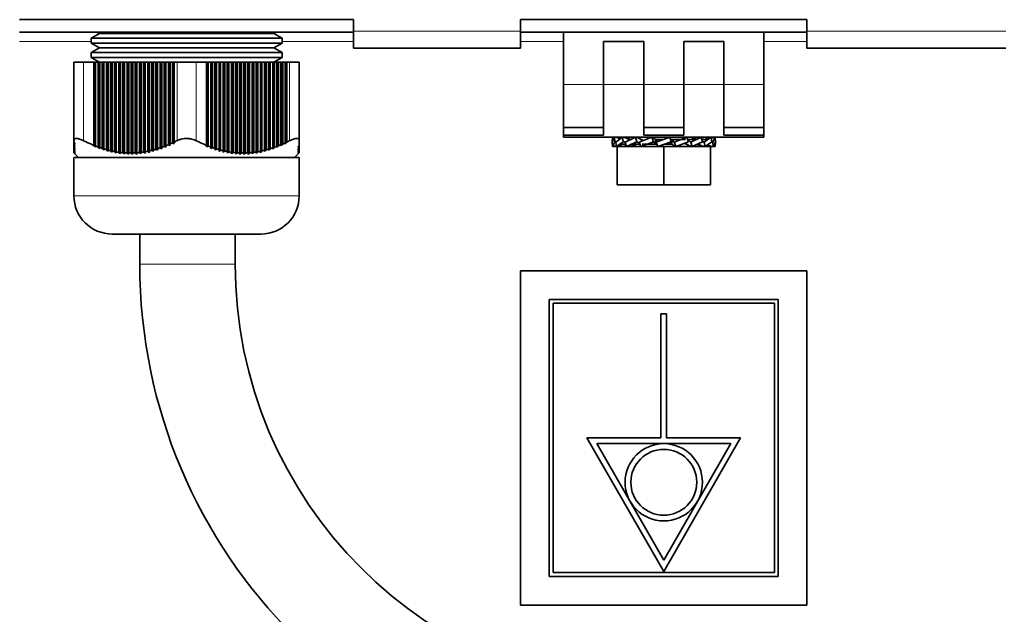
# Model space of a CAD drawing. Header units: millimetres. Extents: x -1803 to 2559, y -1143 to 2136.
# Drawn here: x -1662 to -1559.4, y 86.6 to 149 of the extents above; entities that cross this region are included whole.
import ezdxf

# ---------------------------------------------------------------- set-up
doc = ezdxf.new("R2010")
doc.units = ezdxf.units.MM

msp = doc.modelspace()

# ---------------------------------------------------------------- linework, layer by layer
at = {"linetype": 'Continuous', "lineweight": 35}
for p, q in [((-1627.05, 149), (-1662.05, 149)), ((-1627.05, 147.8), (-1627.05, 149)), ((-1609.55, 147.8), (-1609.55, 149)), ((-1579.55, 149), (-1609.55, 149)), ((-1579.55, 147.8), (-1579.55, 149)), ((-1662.04, 147.7), (-1627.04, 147.7)), ((-1653.68, 147.55), (-1654.55, 147.05)), ((-1654.55, 147.05), (-1654.55, 146.55)), ((-1634.55, 147.05), (-1654.55, 147.05)), ((-1653.94, 147.7), (-1653.68, 147.55)), ((-1649.11, 147.55), (-1653.68, 147.55)), ((-1635.41, 147.55), (-1649.11, 147.55)), ((-1635.41, 147.55), (-1635.15, 147.7)), ((-1634.55, 147.05), (-1635.41, 147.55)), ((-1634.55, 146.55), (-1634.55, 147.05)), ((-1627.05, 147.8), (-1627.05, 146)), ((-1609.55, 147.8), (-1609.55, 146)), ((-1609.54, 147.7), (-1579.55, 147.7)), ((-1605.05, 142.2), (-1605.05, 147.7)), ((-1584.05, 147.7), (-1584.05, 142.2)), ((-1579.55, 147.8), (-1579.55, 146)), ((-1654.55, 146.55), (-1653.68, 146.05)), ((-1654.55, 146.55), (-1649.55, 146.55)), ((-1653.68, 146.05), (-1654.55, 145.55)), ((-1649.11, 146.05), (-1653.68, 146.05)), ((-1649.55, 146.55), (-1634.55, 146.55)), ((-1635.41, 146.05), (-1649.11, 146.05)), ((-1635.41, 146.05), (-1634.55, 146.55)), ((-1634.55, 145.55), (-1635.41, 146.05)), ((-1627.05, 146), (-1609.55, 146)), ((-1600.85, 146.7), (-1596.65, 146.7)), ((-1600.85, 146.7), (-1600.85, 142.2)), ((-1596.65, 142.2), (-1596.65, 146.7)), ((-1592.45, 146.7), (-1588.25, 146.7)), ((-1592.45, 146.7), (-1592.45, 142.2)), ((-1588.25, 142.2), (-1588.25, 146.7)), ((-1579.55, 146), (-1123.35, 146)), ((-1654.55, 145.55), (-1654.55, 145.05)), ((-1634.55, 145.55), (-1654.55, 145.55)), ((-1654.55, 145.05), (-1653.68, 144.55)), ((-1654.55, 145.05), (-1649.55, 145.05)), ((-1649.55, 145.05), (-1634.55, 145.05)), ((-1635.41, 144.55), (-1634.55, 145.05)), ((-1634.55, 145.05), (-1634.55, 145.55)), ((-1656.35, 144.55), (-1655.35, 144.55)), ((-1656.35, 136.32), (-1656.35, 144.55)), ((-1654.25, 144.55), (-1655.35, 144.55)), ((-1654.25, 144.55), (-1654.2, 144.55)), ((-1654.25, 144.55), (-1654.25, 135.83)), ((-1654.08, 144.55), (-1654.2, 144.55)), ((-1654.2, 144.55), (-1654.2, 135.73)), ((-1653.82, 144.55), (-1654.08, 144.55)), ((-1654.08, 144.55), (-1654.08, 135.76)), ((-1653.82, 144.55), (-1653.77, 144.55)), ((-1653.82, 144.55), (-1653.82, 135.66)), ((-1653.64, 144.55), (-1653.77, 144.55)), ((-1653.77, 144.55), (-1653.77, 135.57)), ((-1653.38, 144.55), (-1653.64, 144.55)), ((-1653.64, 144.55), (-1653.64, 135.6)), ((-1653.38, 144.55), (-1653.33, 144.55)), ((-1653.38, 144.55), (-1653.38, 135.51)), ((-1653.21, 144.55), (-1653.33, 144.55)), ((-1653.33, 144.55), (-1653.33, 135.42)), ((-1652.95, 144.55), (-1653.21, 144.55)), ((-1653.21, 144.55), (-1653.21, 135.46)), ((-1652.95, 144.55), (-1652.9, 144.55)), ((-1652.95, 144.55), (-1652.95, 135.39)), ((-1652.78, 144.55), (-1652.9, 144.55)), ((-1652.9, 144.55), (-1652.9, 135.29)), ((-1652.52, 144.55), (-1652.78, 144.55)), ((-1652.78, 144.55), (-1652.78, 135.34)), ((-1652.52, 144.55), (-1652.47, 144.55)), ((-1652.52, 144.55), (-1652.52, 135.28)), ((-1652.35, 144.55), (-1652.47, 144.55)), ((-1652.47, 144.55), (-1652.47, 135.18)), ((-1652.09, 144.55), (-1652.35, 144.55)), ((-1652.35, 144.55), (-1652.35, 135.24)), ((-1652.09, 144.55), (-1652.04, 144.55)), ((-1652.09, 144.55), (-1652.09, 135.19)), ((-1651.91, 144.55), (-1652.04, 144.55)), ((-1652.04, 144.55), (-1652.04, 135.09)), ((-1651.65, 144.55), (-1651.91, 144.55)), ((-1651.91, 144.55), (-1651.91, 135.16)), ((-1651.65, 144.55), (-1651.6, 144.55)), ((-1651.65, 144.55), (-1651.65, 135.12)), ((-1651.48, 144.55), (-1651.6, 144.55)), ((-1651.6, 144.55), (-1651.6, 135.02)), ((-1651.22, 144.55), (-1651.48, 144.55)), ((-1651.48, 144.55), (-1651.48, 135.1)), ((-1651.22, 144.55), (-1651.17, 144.55)), ((-1651.22, 144.55), (-1651.22, 135.07)), ((-1651.05, 144.55), (-1651.17, 144.55)), ((-1651.17, 144.55), (-1651.17, 134.97)), ((-1650.79, 144.55), (-1651.05, 144.55)), ((-1651.05, 144.55), (-1651.05, 135.06)), ((-1650.79, 144.55), (-1650.74, 144.55)), ((-1650.79, 144.55), (-1650.79, 135.04)), ((-1650.61, 144.55), (-1650.74, 144.55)), ((-1650.74, 144.55), (-1650.74, 134.94)), ((-1650.35, 144.55), (-1650.61, 144.55)), ((-1650.61, 144.55), (-1650.61, 135.04)), ((-1650.35, 144.55), (-1650.3, 144.55)), ((-1650.35, 144.55), (-1650.35, 135.04)), ((-1650.18, 144.55), (-1650.3, 144.55)), ((-1650.3, 144.55), (-1650.3, 134.94)), ((-1649.92, 144.55), (-1650.18, 144.55)), ((-1650.18, 144.55), (-1650.18, 135.04)), ((-1649.92, 144.55), (-1649.87, 144.55)), ((-1649.92, 144.55), (-1649.92, 135.05)), ((-1649.75, 144.55), (-1649.87, 144.55)), ((-1649.87, 144.55), (-1649.87, 134.95)), ((-1649.49, 144.55), (-1649.75, 144.55)), ((-1649.75, 144.55), (-1649.75, 135.06)), ((-1649.49, 144.55), (-1649.44, 144.55)), ((-1649.49, 144.55), (-1649.49, 135.09)), ((-1649.31, 144.55), (-1649.44, 144.55)), ((-1649.44, 144.55), (-1649.44, 134.99)), ((-1649.05, 144.55), (-1649.31, 144.55)), ((-1649.31, 144.55), (-1649.31, 135.11)), ((-1649.05, 144.55), (-1649, 144.55)), ((-1649.05, 144.55), (-1649.05, 135.15)), ((-1648.88, 144.55), (-1649, 144.55)), ((-1649, 144.55), (-1649, 135.05)), ((-1648.62, 144.55), (-1648.88, 144.55)), ((-1648.88, 144.55), (-1648.88, 135.17)), ((-1648.62, 144.55), (-1648.57, 144.55)), ((-1648.62, 144.55), (-1648.62, 135.22)), ((-1648.45, 144.55), (-1648.57, 144.55)), ((-1648.57, 144.55), (-1648.57, 135.13)), ((-1648.19, 144.55), (-1648.45, 144.55)), ((-1648.45, 144.55), (-1648.45, 135.26)), ((-1648.19, 144.55), (-1648.14, 144.55)), ((-1648.19, 144.55), (-1648.19, 135.32)), ((-1648.02, 144.55), (-1648.14, 144.55)), ((-1648.14, 144.55), (-1648.14, 135.22)), ((-1647.76, 144.55), (-1648.02, 144.55)), ((-1648.02, 144.55), (-1648.02, 135.37)), ((-1647.76, 144.55), (-1647.71, 144.55)), ((-1647.76, 144.55), (-1647.76, 135.44)), ((-1647.58, 144.55), (-1647.71, 144.55)), ((-1647.71, 144.55), (-1647.71, 135.34)), ((-1647.32, 144.55), (-1647.58, 144.55)), ((-1647.58, 144.55), (-1647.58, 135.49)), ((-1647.32, 144.55), (-1647.27, 144.55)), ((-1647.32, 144.55), (-1647.32, 135.58)), ((-1647.27, 144.55), (-1647.27, 135.48)), ((-1647.15, 144.55), (-1647.27, 144.55)), ((-1646.89, 144.55), (-1647.15, 144.55)), ((-1647.15, 144.55), (-1647.15, 135.64)), ((-1646.89, 144.55), (-1646.84, 144.55)), ((-1646.89, 144.55), (-1646.89, 135.73)), ((-1646.72, 144.55), (-1646.84, 144.55)), ((-1646.84, 144.55), (-1646.84, 135.64)), ((-1646.46, 144.55), (-1646.72, 144.55)), ((-1646.72, 144.55), (-1646.72, 135.8)), ((-1646.46, 144.55), (-1646.41, 144.55)), ((-1646.46, 144.55), (-1646.46, 135.9)), ((-1646.28, 144.55), (-1646.41, 144.55)), ((-1646.41, 144.55), (-1646.41, 135.81)), ((-1646.02, 144.55), (-1646.28, 144.55)), ((-1646.28, 144.55), (-1646.28, 135.98)), ((-1646.02, 144.55), (-1645.97, 144.55)), ((-1646.02, 144.55), (-1646.02, 136.1)), ((-1645.85, 144.55), (-1645.97, 144.55)), ((-1645.97, 144.55), (-1645.97, 136)), ((-1645.55, 144.55), (-1645.85, 144.55)), ((-1645.85, 144.55), (-1645.85, 136.18)), ((-1645.55, 144.55), (-1643.55, 144.55)), ((-1642.45, 144.55), (-1643.55, 144.55)), ((-1642.33, 144.55), (-1642.45, 144.55)), ((-1642.45, 144.55), (-1642.45, 135.83)), ((-1642.33, 144.55), (-1642.28, 144.55)), ((-1642.33, 135.67), (-1642.33, 144.55)), ((-1642.02, 144.55), (-1642.28, 144.55)), ((-1642.28, 144.55), (-1642.28, 135.76)), ((-1641.89, 144.55), (-1642.02, 144.55)), ((-1642.02, 144.55), (-1642.02, 135.66)), ((-1641.89, 144.55), (-1641.84, 144.55)), ((-1641.89, 135.51), (-1641.89, 144.55)), ((-1641.58, 144.55), (-1641.84, 144.55)), ((-1641.84, 144.55), (-1641.84, 135.6)), ((-1641.58, 144.55), (-1641.58, 135.51)), ((-1641.46, 144.55), (-1641.58, 144.55)), ((-1641.46, 144.55), (-1641.41, 144.55)), ((-1641.46, 135.36), (-1641.46, 144.55)), ((-1641.15, 144.55), (-1641.41, 144.55)), ((-1641.41, 144.55), (-1641.41, 135.46)), ((-1641.03, 144.55), (-1641.15, 144.55)), ((-1641.15, 144.55), (-1641.15, 135.39)), ((-1641.03, 144.55), (-1640.98, 144.55)), ((-1641.03, 135.24), (-1641.03, 144.55)), ((-1640.72, 144.55), (-1640.98, 144.55)), ((-1640.98, 144.55), (-1640.98, 135.34)), ((-1640.6, 144.55), (-1640.72, 144.55)), ((-1640.72, 144.55), (-1640.72, 135.28)), ((-1640.6, 144.55), (-1640.55, 144.55)), ((-1640.6, 135.14), (-1640.6, 144.55)), ((-1640.29, 144.55), (-1640.55, 144.55)), ((-1640.55, 144.55), (-1640.55, 135.24)), ((-1640.29, 144.55), (-1640.29, 135.19)), ((-1640.16, 144.55), (-1640.29, 144.55)), ((-1640.16, 144.55), (-1640.11, 144.55)), ((-1640.16, 135.06), (-1640.16, 144.55)), ((-1639.85, 144.55), (-1640.11, 144.55)), ((-1640.11, 144.55), (-1640.11, 135.16)), ((-1639.85, 144.55), (-1639.85, 135.12)), ((-1639.73, 144.55), (-1639.85, 144.55)), ((-1639.73, 144.55), (-1639.68, 144.55)), ((-1639.73, 135), (-1639.73, 144.55)), ((-1639.42, 144.55), (-1639.68, 144.55)), ((-1639.68, 144.55), (-1639.68, 135.1)), ((-1639.3, 144.55), (-1639.42, 144.55)), ((-1639.42, 144.55), (-1639.42, 135.07)), ((-1639.3, 144.55), (-1639.25, 144.55)), ((-1639.3, 134.96), (-1639.3, 144.55)), ((-1638.99, 144.55), (-1639.25, 144.55)), ((-1639.25, 144.55), (-1639.25, 135.06)), ((-1638.86, 144.55), (-1638.99, 144.55)), ((-1638.99, 144.55), (-1638.99, 135.04)), ((-1638.86, 144.55), (-1638.81, 144.55)), ((-1638.86, 134.94), (-1638.86, 144.55)), ((-1638.55, 144.55), (-1638.81, 144.55)), ((-1638.81, 144.55), (-1638.81, 135.04)), ((-1638.43, 144.55), (-1638.55, 144.55)), ((-1638.55, 144.55), (-1638.55, 135.04)), ((-1638.43, 144.55), (-1638.38, 144.55)), ((-1638.43, 134.94), (-1638.43, 144.55)), ((-1638.12, 144.55), (-1638.38, 144.55)), ((-1638.38, 144.55), (-1638.38, 135.04)), ((-1638, 144.55), (-1638.12, 144.55)), ((-1638.12, 144.55), (-1638.12, 135.05)), ((-1638, 144.55), (-1637.95, 144.55)), ((-1638, 134.96), (-1638, 144.55)), ((-1637.69, 144.55), (-1637.95, 144.55)), ((-1637.95, 144.55), (-1637.95, 135.06)), ((-1637.56, 144.55), (-1637.69, 144.55)), ((-1637.69, 144.55), (-1637.69, 135.09)), ((-1637.56, 144.55), (-1637.51, 144.55)), ((-1637.56, 135.01), (-1637.56, 144.55)), ((-1637.25, 144.55), (-1637.51, 144.55)), ((-1637.51, 144.55), (-1637.51, 135.11)), ((-1637.13, 144.55), (-1637.25, 144.55)), ((-1637.25, 144.55), (-1637.25, 135.15)), ((-1637.13, 144.55), (-1637.08, 144.55)), ((-1637.13, 135.08), (-1637.13, 144.55)), ((-1636.82, 144.55), (-1637.08, 144.55)), ((-1637.08, 144.55), (-1637.08, 135.17)), ((-1636.7, 144.55), (-1636.82, 144.55)), ((-1636.82, 144.55), (-1636.82, 135.22)), ((-1636.7, 144.55), (-1636.65, 144.55)), ((-1636.7, 135.16), (-1636.7, 144.55)), ((-1636.39, 144.55), (-1636.65, 144.55)), ((-1636.65, 144.55), (-1636.65, 135.26)), ((-1636.27, 144.55), (-1636.39, 144.55)), ((-1636.39, 144.55), (-1636.39, 135.32)), ((-1636.27, 144.55), (-1636.22, 144.55)), ((-1636.27, 135.27), (-1636.27, 144.55)), ((-1635.96, 144.55), (-1636.22, 144.55)), ((-1636.22, 144.55), (-1636.22, 135.37)), ((-1635.83, 144.55), (-1635.96, 144.55)), ((-1635.96, 144.55), (-1635.96, 135.44)), ((-1635.83, 144.55), (-1635.78, 144.55)), ((-1635.83, 135.4), (-1635.83, 144.55)), ((-1635.52, 144.55), (-1635.78, 144.55)), ((-1635.78, 144.55), (-1635.78, 135.49)), ((-1635.4, 144.55), (-1635.52, 144.55)), ((-1635.52, 144.55), (-1635.52, 135.58)), ((-1635.4, 144.55), (-1635.35, 144.55)), ((-1635.4, 135.54), (-1635.4, 144.55)), ((-1635.09, 144.55), (-1635.35, 144.55)), ((-1635.35, 144.55), (-1635.35, 135.64)), ((-1634.97, 144.55), (-1635.09, 144.55)), ((-1635.09, 144.55), (-1635.09, 135.73)), ((-1634.97, 144.55), (-1634.92, 144.55)), ((-1634.97, 135.7), (-1634.97, 144.55)), ((-1634.66, 144.55), (-1634.92, 144.55)), ((-1634.92, 144.55), (-1634.92, 135.8)), ((-1634.53, 144.55), (-1634.66, 144.55)), ((-1634.66, 144.55), (-1634.66, 135.9)), ((-1634.53, 144.55), (-1634.48, 144.55)), ((-1634.53, 135.89), (-1634.53, 144.55)), ((-1634.22, 144.55), (-1634.48, 144.55)), ((-1634.48, 144.55), (-1634.48, 135.98)), ((-1634.1, 144.55), (-1634.22, 144.55)), ((-1634.22, 144.55), (-1634.22, 136.1)), ((-1634.1, 144.55), (-1634.05, 144.55)), ((-1634.1, 136.08), (-1634.1, 144.55)), ((-1633.75, 144.55), (-1634.05, 144.55)), ((-1634.05, 144.55), (-1634.05, 136.18)), ((-1633.75, 144.55), (-1632.75, 144.55)), ((-1632.75, 136.32), (-1632.75, 144.55)), ((-1605.05, 137.7), (-1605.05, 142.2)), ((-1600.85, 137.7), (-1600.85, 142.2)), ((-1596.65, 142.2), (-1596.65, 137.7)), ((-1592.45, 137.7), (-1592.45, 142.2)), ((-1588.25, 142.2), (-1588.25, 137.7)), ((-1584.05, 142.2), (-1584.05, 137.7)), ((-1605.05, 136.9), (-1605.05, 137.7)), ((-1605.05, 137.7), (-1600.85, 137.7)), ((-1600.85, 137.7), (-1600.85, 136.9)), ((-1596.65, 137.7), (-1592.45, 137.7)), ((-1596.65, 136.9), (-1596.65, 137.7)), ((-1592.45, 137.7), (-1592.45, 136.9)), ((-1588.25, 136.9), (-1588.25, 137.7)), ((-1588.25, 137.7), (-1584.05, 137.7)), ((-1584.05, 137.7), (-1584.05, 136.9)), ((-1600.85, 136.9), (-1605.05, 136.9)), ((-1605.05, 136.7), (-1605.05, 136.9)), ((-1605.05, 136.7), (-1584.05, 136.7)), ((-1599.92, 136.69), (-1599.95, 136.22)), ((-1599.95, 136.18), (-1599.71, 136.69)), ((-1599.71, 136.69), (-1599.68, 136.22)), ((-1599.58, 136.18), (-1598.87, 136.69)), ((-1598.87, 136.69), (-1598.79, 136.22)), ((-1598.59, 136.18), (-1597.51, 136.69)), ((-1598.46, 136.69), (-1598.49, 136.6)), ((-1597.55, 136.7), (-1597.55, 136.68)), ((-1597.51, 136.69), (-1597.38, 136.22)), ((-1597.12, 136.18), (-1595.79, 136.69)), ((-1592.45, 136.9), (-1596.65, 136.9)), ((-1595.79, 136.69), (-1595.63, 136.22)), ((-1595.34, 136.18), (-1593.93, 136.69)), ((-1593.93, 136.69), (-1593.76, 136.22)), ((-1593.46, 136.18), (-1592.14, 136.69)), ((-1592.14, 136.69), (-1591.97, 136.22)), ((-1591.71, 136.18), (-1590.63, 136.69)), ((-1591.55, 136.45), (-1591.55, 136.7)), ((-1591.07, 136.45), (-1591.55, 136.68)), ((-1590.63, 136.69), (-1590.5, 136.22)), ((-1590.31, 136.18), (-1589.6, 136.69)), ((-1590.02, 136.55), (-1590.22, 136.69)), ((-1589.6, 136.69), (-1589.52, 136.22)), ((-1589.42, 136.18), (-1589.17, 136.69)), ((-1589.17, 136.69), (-1589.14, 136.22)), ((-1584.05, 136.9), (-1588.25, 136.9)), ((-1584.05, 136.9), (-1584.05, 136.7)), ((-1656.35, 136.32), (-1656.35, 136.18)), ((-1656.35, 136.18), (-1656.35, 136.1)), ((-1656.35, 136.1), (-1656.35, 135.98)), ((-1656.35, 135.98), (-1656.35, 135.9)), ((-1656.25, 135.81), (-1656.35, 135.9)), ((-1656.35, 135.9), (-1656.35, 135.8)), ((-1656.35, 135.8), (-1656.35, 135.73)), ((-1656.25, 135.7), (-1656.35, 135.8)), ((-1656.25, 135.64), (-1656.35, 135.73)), ((-1656.35, 135.73), (-1656.35, 135.64)), ((-1656.35, 135.64), (-1656.35, 135.58)), ((-1656.25, 135.54), (-1656.35, 135.64)), ((-1656.25, 135.48), (-1656.35, 135.58)), ((-1656.35, 135.58), (-1656.35, 135.49)), ((-1656.25, 136.08), (-1656.25, 136)), ((-1656.25, 135.89), (-1656.25, 135.81)), ((-1656.25, 135.7), (-1656.25, 135.64)), ((-1656.25, 135.54), (-1656.25, 135.48)), ((-1654.25, 135.83), (-1654.2, 135.73)), ((-1654.08, 135.76), (-1654.03, 135.67)), ((-1653.82, 135.66), (-1653.77, 135.57)), ((-1653.64, 135.6), (-1653.59, 135.51)), ((-1653.38, 135.51), (-1653.33, 135.42)), ((-1647.27, 135.48), (-1647.32, 135.58)), ((-1647.1, 135.54), (-1647.15, 135.64)), ((-1646.84, 135.64), (-1646.89, 135.73)), ((-1646.67, 135.7), (-1646.72, 135.8)), ((-1646.41, 135.81), (-1646.46, 135.9)), ((-1642.45, 135.83), (-1642.5, 135.73)), ((-1642.28, 135.76), (-1642.33, 135.67)), ((-1642.02, 135.66), (-1642.07, 135.57)), ((-1641.84, 135.6), (-1641.89, 135.51)), ((-1641.58, 135.51), (-1641.63, 135.42)), ((-1635.57, 135.48), (-1635.52, 135.58)), ((-1635.4, 135.54), (-1635.35, 135.64)), ((-1635.14, 135.64), (-1635.09, 135.73)), ((-1634.97, 135.7), (-1634.92, 135.8)), ((-1634.71, 135.81), (-1634.66, 135.9)), ((-1632.75, 135.83), (-1632.85, 135.73)), ((-1632.75, 135.76), (-1632.85, 135.67)), ((-1632.85, 135.67), (-1632.85, 135.73)), ((-1632.75, 135.66), (-1632.85, 135.57)), ((-1632.75, 135.6), (-1632.85, 135.51)), ((-1632.85, 135.51), (-1632.85, 135.57)), ((-1632.75, 135.51), (-1632.85, 135.42)), ((-1632.75, 135.81), (-1632.75, 135.76)), ((-1632.75, 135.66), (-1632.75, 135.76)), ((-1632.75, 135.66), (-1632.75, 135.6)), ((-1632.75, 135.51), (-1632.75, 135.6)), ((-1632.75, 135.51), (-1632.75, 135.46)), ((-1599.94, 136.2), (-1599.95, 136.22)), ((-1599.92, 135.71), (-1599.95, 136.18)), ((-1599.92, 135.71), (-1599.68, 136.22)), ((-1599.49, 135.71), (-1599.58, 136.18)), ((-1599.49, 135.71), (-1598.79, 136.22)), ((-1599.44, 135.7), (-1599.44, 131.7)), ((-1599.44, 135.7), (-1594.55, 135.7)), ((-1598.87, 135.71), (-1599.07, 135.86)), ((-1598.46, 135.71), (-1598.59, 136.18)), ((-1598.46, 135.71), (-1597.38, 136.22)), ((-1598.12, 136.45), (-1598.09, 136.45)), ((-1598.12, 136.4), (-1598.12, 136.45)), ((-1598.09, 136.45), (-1598.09, 136.42)), ((-1598.09, 136.45), (-1598.06, 136.45)), ((-1598.06, 136.45), (-1598.04, 136.45)), ((-1598.06, 136.45), (-1598.06, 136.43)), ((-1597.55, 135.73), (-1598.02, 135.95)), ((-1597.55, 135.95), (-1597.55, 135.7)), ((-1596.96, 135.71), (-1597.12, 136.18)), ((-1596.96, 135.71), (-1595.63, 136.22)), ((-1596.9, 136.45), (-1596.86, 136.45)), ((-1596.9, 136.27), (-1596.9, 136.45)), ((-1596.86, 136.45), (-1596.82, 136.45)), ((-1596.86, 136.45), (-1596.86, 136.28)), ((-1596.82, 136.45), (-1596.81, 136.45)), ((-1596.82, 136.45), (-1596.82, 136.3)), ((-1595.4, 136.45), (-1595.35, 136.45)), ((-1595.4, 135.95), (-1595.4, 136.45)), ((-1595.35, 135.95), (-1595.4, 135.95)), ((-1595.35, 136.45), (-1595.3, 136.45)), ((-1595.35, 136.45), (-1595.35, 135.95)), ((-1595.3, 135.95), (-1595.35, 135.95)), ((-1595.17, 135.71), (-1595.34, 136.18)), ((-1595.3, 136.45), (-1595.3, 136.45)), ((-1595.3, 136.09), (-1595.3, 135.95)), ((-1595.25, 135.95), (-1595.25, 135.95)), ((-1595.17, 135.71), (-1593.76, 136.22)), ((-1594.55, 135.7), (-1589.65, 135.7)), ((-1594.55, 135.7), (-1594.55, 131.7)), ((-1593.84, 136.46), (-1593.84, 136.46)), ((-1593.79, 135.95), (-1593.8, 135.95)), ((-1593.79, 136.45), (-1593.74, 136.45)), ((-1593.79, 136.31), (-1593.79, 136.45)), ((-1593.79, 135.95), (-1593.79, 136.01)), ((-1593.74, 135.95), (-1593.79, 135.95)), ((-1593.74, 136.45), (-1593.7, 136.45)), ((-1593.74, 136.45), (-1593.74, 135.95)), ((-1593.7, 135.95), (-1593.74, 135.95)), ((-1593.7, 136.45), (-1593.7, 135.95)), ((-1593.3, 135.71), (-1593.46, 136.18)), ((-1593.3, 135.71), (-1591.97, 136.22)), ((-1592.27, 135.95), (-1592.29, 135.95)), ((-1592.27, 135.95), (-1592.27, 136.11)), ((-1592.24, 135.95), (-1592.27, 135.95)), ((-1592.24, 136.12), (-1592.24, 135.95)), ((-1592.19, 135.95), (-1592.24, 135.95)), ((-1592.19, 136.14), (-1592.19, 135.95)), ((-1591.58, 135.71), (-1591.71, 136.18)), ((-1591.58, 135.71), (-1590.5, 136.22)), ((-1591.55, 135.7), (-1591.55, 135.73)), ((-1591.03, 135.95), (-1591.05, 135.95)), ((-1591.03, 135.95), (-1591.03, 135.97)), ((-1591.01, 135.95), (-1591.03, 135.95)), ((-1591.01, 135.98), (-1591.01, 135.95)), ((-1590.97, 135.95), (-1591.01, 135.95)), ((-1590.97, 136), (-1590.97, 135.95)), ((-1590.63, 135.71), (-1590.61, 135.81)), ((-1590.22, 135.71), (-1590.31, 136.18)), ((-1590.22, 135.71), (-1589.52, 136.22)), ((-1589.65, 135.7), (-1589.65, 131.7)), ((-1589.39, 135.71), (-1589.42, 136.18)), ((-1589.39, 135.71), (-1589.14, 136.22)), ((-1589.17, 135.71), (-1589.14, 136.18)), ((-1589.14, 136.18), (-1589.15, 136.2)), ((-1656.35, 135.49), (-1656.35, 135.44)), ((-1656.25, 135.4), (-1656.35, 135.49)), ((-1656.25, 135.34), (-1656.35, 135.44)), ((-1656.35, 135.44), (-1656.35, 135.37)), ((-1656.35, 135.37), (-1656.35, 135.32)), ((-1656.25, 135.27), (-1656.35, 135.37)), ((-1656.25, 135.22), (-1656.35, 135.32)), ((-1656.35, 135.32), (-1656.35, 135.26)), ((-1656.35, 135.26), (-1656.35, 135.22)), ((-1656.25, 135.16), (-1656.35, 135.26)), ((-1656.25, 135.13), (-1656.35, 135.22)), ((-1656.35, 135.22), (-1656.35, 135.17)), ((-1656.35, 135.17), (-1656.35, 135.15)), ((-1656.25, 135.08), (-1656.35, 135.17)), ((-1656.25, 135.05), (-1656.35, 135.15)), ((-1656.35, 135.15), (-1656.35, 135.11)), ((-1656.35, 135.11), (-1656.35, 135.09)), ((-1656.25, 135.01), (-1656.35, 135.11)), ((-1656.25, 134.99), (-1656.35, 135.09)), ((-1656.35, 135.09), (-1656.35, 135.06)), ((-1656.35, 135.06), (-1656.35, 135.05)), ((-1656.25, 134.96), (-1656.35, 135.06)), ((-1656.25, 134.95), (-1656.35, 135.05)), ((-1656.35, 135.05), (-1656.35, 135.04)), ((-1656.35, 135.04), (-1656.35, 135.04)), ((-1656.35, 135.04), (-1656.25, 134.94)), ((-1656.35, 135.04), (-1656.25, 134.94)), ((-1656.35, 135.04), (-1655.86, 134.55)), ((-1656.35, 134.55), (-1632.75, 134.55)), ((-1656.35, 134.55), (-1656.35, 130.55)), ((-1656.25, 135.4), (-1656.25, 135.34)), ((-1656.25, 135.27), (-1656.25, 135.22)), ((-1656.25, 135.16), (-1656.25, 135.13)), ((-1656.25, 135.08), (-1656.25, 135.05)), ((-1656.25, 135.01), (-1656.25, 134.99)), ((-1656.25, 134.96), (-1656.25, 134.95)), ((-1656.25, 134.94), (-1656.25, 134.94)), ((-1653.21, 135.46), (-1653.16, 135.36)), ((-1652.95, 135.39), (-1652.9, 135.29)), ((-1652.78, 135.34), (-1652.73, 135.24)), ((-1652.52, 135.28), (-1652.47, 135.18)), ((-1652.35, 135.24), (-1652.3, 135.14)), ((-1652.09, 135.19), (-1652.04, 135.09)), ((-1651.91, 135.16), (-1651.86, 135.06)), ((-1651.65, 135.12), (-1651.6, 135.02)), ((-1651.48, 135.1), (-1651.43, 135)), ((-1651.22, 135.07), (-1651.17, 134.97)), ((-1651.05, 135.06), (-1651, 134.96)), ((-1650.79, 135.04), (-1650.74, 134.94)), ((-1650.61, 135.04), (-1650.56, 134.94)), ((-1650.35, 135.04), (-1650.3, 134.94)), ((-1650.18, 135.04), (-1650.13, 134.94)), ((-1649.87, 134.95), (-1649.92, 135.05)), ((-1649.7, 134.96), (-1649.75, 135.06)), ((-1649.44, 134.99), (-1649.49, 135.09)), ((-1649.26, 135.01), (-1649.31, 135.11)), ((-1649, 135.05), (-1649.05, 135.15)), ((-1648.83, 135.08), (-1648.88, 135.17)), ((-1648.57, 135.13), (-1648.62, 135.22)), ((-1648.4, 135.16), (-1648.45, 135.26)), ((-1648.14, 135.22), (-1648.19, 135.32)), ((-1647.97, 135.27), (-1648.02, 135.37)), ((-1647.71, 135.34), (-1647.76, 135.44)), ((-1647.53, 135.4), (-1647.58, 135.49)), ((-1641.41, 135.46), (-1641.46, 135.36)), ((-1641.15, 135.39), (-1641.2, 135.29)), ((-1640.98, 135.34), (-1641.03, 135.24)), ((-1640.72, 135.28), (-1640.77, 135.18)), ((-1640.55, 135.24), (-1640.6, 135.14)), ((-1640.29, 135.19), (-1640.34, 135.09)), ((-1640.11, 135.16), (-1640.16, 135.06)), ((-1639.85, 135.12), (-1639.9, 135.02)), ((-1639.68, 135.1), (-1639.73, 135)), ((-1639.42, 135.07), (-1639.47, 134.97)), ((-1639.25, 135.06), (-1639.3, 134.96)), ((-1638.99, 135.04), (-1639.04, 134.94)), ((-1638.81, 135.04), (-1638.86, 134.94)), ((-1638.55, 135.04), (-1638.6, 134.94)), ((-1638.38, 135.04), (-1638.43, 134.94)), ((-1638.17, 134.95), (-1638.12, 135.05)), ((-1638, 134.96), (-1637.95, 135.06)), ((-1637.74, 134.99), (-1637.69, 135.09)), ((-1637.56, 135.01), (-1637.51, 135.11)), ((-1637.3, 135.05), (-1637.25, 135.15)), ((-1637.13, 135.08), (-1637.08, 135.17)), ((-1636.87, 135.13), (-1636.82, 135.22)), ((-1636.7, 135.16), (-1636.65, 135.26)), ((-1636.44, 135.22), (-1636.39, 135.32)), ((-1636.27, 135.27), (-1636.22, 135.37)), ((-1636.01, 135.34), (-1635.96, 135.44)), ((-1635.83, 135.4), (-1635.78, 135.49)), ((-1633.23, 134.55), (-1632.75, 135.04)), ((-1632.75, 135.46), (-1632.85, 135.36)), ((-1632.85, 135.36), (-1632.85, 135.42)), ((-1632.75, 135.39), (-1632.85, 135.29)), ((-1632.75, 135.34), (-1632.85, 135.24)), ((-1632.85, 135.24), (-1632.85, 135.29)), ((-1632.75, 135.28), (-1632.85, 135.18)), ((-1632.75, 135.24), (-1632.85, 135.14)), ((-1632.75, 135.19), (-1632.85, 135.09)), ((-1632.85, 135.14), (-1632.85, 135.18)), ((-1632.75, 135.16), (-1632.85, 135.06)), ((-1632.75, 135.12), (-1632.85, 135.02)), ((-1632.75, 135.1), (-1632.85, 135)), ((-1632.85, 135.06), (-1632.85, 135.09)), ((-1632.75, 135.07), (-1632.85, 134.97)), ((-1632.75, 135.06), (-1632.85, 134.96)), ((-1632.75, 135.04), (-1632.85, 134.94)), ((-1632.75, 135.04), (-1632.85, 134.94)), ((-1632.85, 135), (-1632.85, 135.02)), ((-1632.85, 134.96), (-1632.85, 134.97)), ((-1632.85, 134.94), (-1632.85, 134.94)), ((-1632.75, 135.39), (-1632.75, 135.46)), ((-1632.75, 135.39), (-1632.75, 135.34)), ((-1632.75, 135.28), (-1632.75, 135.34)), ((-1632.75, 135.28), (-1632.75, 135.24)), ((-1632.75, 135.19), (-1632.75, 135.24)), ((-1632.75, 135.19), (-1632.75, 135.16)), ((-1632.75, 135.12), (-1632.75, 135.16)), ((-1632.75, 135.12), (-1632.75, 135.1)), ((-1632.75, 135.07), (-1632.75, 135.1)), ((-1632.75, 135.07), (-1632.75, 135.06)), ((-1632.75, 135.04), (-1632.75, 135.06)), ((-1632.75, 135.04), (-1632.75, 135.04)), ((-1632.75, 135.04), (-1632.75, 135.04)), ((-1632.75, 130.55), (-1632.75, 134.55)), ((-1594.55, 131.7), (-1599.44, 131.7)), ((-1589.65, 131.7), (-1594.55, 131.7)), ((-1652.35, 126.55), (-1637.79, 126.55)), ((-1649.45, 126.55), (-1649.45, 123.4)), ((-1639.45, 123.4), (-1639.45, 126.55)), ((-1637.79, 126.55), (-1636.75, 126.55)), ((-1609.55, 122.7), (-1609.55, 87.7)), ((-1579.55, 122.7), (-1609.55, 122.7)), ((-1579.55, 87.7), (-1579.55, 122.7)), ((-1606.55, 119.7), (-1582.55, 119.7)), ((-1606.55, 90.7), (-1606.55, 119.7)), ((-1606.15, 119.3), (-1606.15, 91.1)), ((-1582.95, 119.3), (-1606.15, 119.3)), ((-1582.95, 91.1), (-1582.95, 119.3)), ((-1582.55, 119.7), (-1582.55, 90.7)), ((-1594.85, 105.2), (-1594.85, 118.2)), ((-1594.85, 118.2), (-1594.25, 118.2)), ((-1594.25, 118.2), (-1594.25, 105.2)), ((-1594.55, 91.2), (-1602.6, 105.2)), ((-1602.6, 105.2), (-1594.85, 105.2)), ((-1586.5, 105.2), (-1594.55, 91.2)), ((-1594.25, 105.2), (-1586.5, 105.2)), ((-1601.56, 104.6), (-1594.55, 92.41)), ((-1587.53, 104.6), (-1601.56, 104.6)), ((-1594.55, 92.41), (-1587.53, 104.6)), ((-1582.55, 90.7), (-1606.55, 90.7)), ((-1606.15, 91.1), (-1582.95, 91.1)), ((-1609.55, 87.7), (-1579.55, 87.7))]:
    msp.add_line(p, q, dxfattribs=at)
at = {"linetype": 'Continuous', "lineweight": 13}
for p, q in [((-1627.05, 147.8), (-1609.55, 147.8)), ((-1579.55, 147.8), (-1123.35, 147.8)), ((-1654.54, 146.7), (-1662.04, 146.7)), ((-1627.04, 146.7), (-1634.54, 146.7)), ((-1605.04, 146.7), (-1609.54, 146.7)), ((-1579.55, 146.7), (-1584.04, 146.7)), ((-1655.35, 136.32), (-1655.35, 144.55)), ((-1645.55, 136.32), (-1645.55, 144.55)), ((-1643.55, 136.32), (-1643.55, 144.55)), ((-1633.75, 136.32), (-1633.75, 144.55)), ((-1600.85, 142.2), (-1605.05, 142.2)), ((-1600.85, 142.2), (-1596.65, 142.2)), ((-1592.45, 142.2), (-1596.65, 142.2)), ((-1592.45, 142.2), (-1588.25, 142.2)), ((-1584.05, 142.2), (-1588.25, 142.2)), ((-1656.35, 130.55), (-1634.33, 130.55)), ((-1634.33, 130.55), (-1632.75, 130.55)), ((-1639.45, 123.4), (-1649.45, 123.4))]:
    msp.add_line(p, q, dxfattribs=at)
at = {"linetype": 'Continuous', "lineweight": 35}
for radius in [4.05, 3.45]:
    msp.add_circle((-1594.55, 100.55), radius, dxfattribs=at)
for centre, radius, start, end in [((-1529.45, 275.32), 188.32, 227.6358, 227.6769), ((-1520.26, 284.38), 201.27, 227.4571, 227.4958), ((-1504.27, 300.2), 223.82, 227.1979, 227.2328), ((-1652.35, 130.55), 4, 180, 270), ((-1636.75, 130.55), 4, 270, 0), ((-1594.45, 123.4), 55, 180, 270), ((-1594.45, 123.4), 45, 180, 270)]:
    msp.add_arc(centre, radius, start, end, dxfattribs=at)
for centre, major_axis, ratio, start_param, end_param in [((-1649.4, 151.51), (0, 16.72), 0.866025, 2.803604, 2.816256), ((-1649.63, 151.1), (0, 16.18), 0.866025, 2.818486, 2.837982), ((-1649.71, 150.41), (0, 15.57), 0.866025, 2.835814, 2.849259), ((-1649.9, 150.09), (0, 15.12), 0.866025, 2.851342, 2.87199), ((-1650.96, 149.93), (0, 14.96), 0.866025, 3.405302, 3.426138), ((-1651.04, 150.24), (0, 15.39), 0.866025, 3.428193, 3.44177), ((-1651.21, 150.92), (0, 15.99), 0.866025, 3.439628, 3.459319), ((-1651.34, 151.31), (0, 16.51), 0.866025, 3.461528, 3.474314), ((-1651.54, 152.05), (0, 17.18), 0.866025, 3.472031, 3.490549), ((-1651.71, 152.53), (0, 17.81), 0.866025, 3.492876, 3.504862), ((-1651.96, 153.34), (0, 18.56), 0.866025, 3.502473, 3.519811), ((-1570.24, 300.2), (0, -223.82), 0.5, 5.536148, 5.536757), ((-1577.98, 284.38), (0, -201.27), 0.5, 5.540672, 5.541346), ((-1652.18, 153.91), (0, 19.29), 0.866025, 3.522224, 3.533416), ((-1652.49, 154.86), (0, 20.19), 0.866025, 3.530974, 3.549782), ((-1582.4, 275.32), (0, -188.32), 0.5, 5.54379, 5.544508), ((-1637.7, 151.51), (0, -16.72), 0.866025, 5.945196, 5.957848), ((-1637.83, 151.1), (0, -16.18), 0.866025, 5.960079, 5.979575), ((-1638.01, 150.41), (0, -15.57), 0.866025, 5.977407, 5.990852), ((-1638.1, 150.09), (0, -15.12), 0.866025, 5.992935, 6.013582), ((-1639.16, 149.93), (0, -14.96), 0.866025, 0.26371, 0.284546), ((-1639.34, 150.24), (0, -15.39), 0.866025, 0.286601, 0.300177), ((-1639.41, 150.92), (0, -15.99), 0.866025, 0.298035, 0.317727), ((-1639.64, 151.31), (0, -16.51), 0.866025, 0.319935, 0.332721), ((-1639.74, 152.05), (0, -17.18), 0.866025, 0.330439, 0.348956), ((-1640.01, 152.53), (0, -17.81), 0.866025, 0.351283, 0.363269), ((-1710.52, 300.2), (0, -223.82), 0.5, 0.746428, 0.747037), ((-1640.16, 153.34), (0, -18.56), 0.866025, 0.36088, 0.378218), ((-1702.27, 284.38), (0, -201.27), 0.5, 0.741839, 0.742513), ((-1640.48, 153.91), (0, -19.29), 0.866025, 0.380632, 0.391823), ((-1697.5, 275.32), (0, -188.32), 0.5, 0.738677, 0.739395), ((-1640.69, 154.86), (0, -20.19), 0.866025, 0.389382, 0.408189), ((-1649.95, 149.46), (0, 14.58), 0.866025, 2.869992, 2.884205), ((-1650.1, 149.22), (0, 14.22), 0.866025, 2.886105, 2.907849), ((-1650.12, 148.66), (0, 13.75), 0.866025, 2.90606, 2.920993), ((-1650.24, 148.49), (0, 13.47), 0.866025, 2.922673, 2.945428), ((-1650.25, 147.99), (0, 13.07), 0.866025, 2.943883, 2.959468), ((-1650.34, 147.9), (0, 12.87), 0.866025, 2.960893, 2.984539), ((-1650.32, 147.46), (0, 12.53), 0.866025, 2.983273, 2.999417), ((-1650.4, 147.44), (0, 12.41), 0.866025, 3.000555, 3.024939), ((-1650.37, 147.06), (0, 12.13), 0.866025, 3.023982, 3.040571), ((-1650.43, 147.11), (0, 12.08), 0.866025, 3.041395, 3.066336), ((-1650.39, 146.8), (0, 11.86), 0.866025, 3.065712, 3.082613), ((-1650.45, 146.91), (0, 11.87), 0.866025, 3.083101, 3.108394), ((-1650.4, 146.66), (0, 11.72), 0.866025, 3.108118, 3.125186), ((-1650.45, 146.84), (0, 11.8), 0.866025, 3.125326, 3.150747), ((-1650.4, 146.65), (0, 11.71), 0.866025, 3.150828, 3.167908), ((-1650.45, 146.89), (0, 11.85), 0.866025, 3.167692, 3.193022), ((-1650.4, 146.76), (0, 11.83), 0.866025, 3.193452, 3.210392), ((-1650.46, 147.07), (0, 12.03), 0.866025, 3.209826, 3.234841), ((-1650.42, 147.01), (0, 12.07), 0.866025, 3.235609, 3.252261), ((-1650.48, 147.38), (0, 12.34), 0.866025, 3.251358, 3.275849), ((-1650.46, 147.39), (0, 12.45), 0.866025, 3.276936, 3.293163), ((-1650.54, 147.81), (0, 12.78), 0.866025, 3.291947, 3.315729), ((-1650.53, 147.89), (0, 12.97), 0.866025, 3.317108, 3.332793), ((-1650.63, 148.38), (0, 13.36), 0.866025, 3.331293, 3.354207), ((-1650.65, 148.54), (0, 13.62), 0.866025, 3.355847, 3.370895), ((-1650.77, 149.09), (0, 14.08), 0.866025, 3.369144, 3.391064), ((-1650.81, 149.32), (0, 14.43), 0.866025, 3.39293, 3.407267), ((-1638.25, 149.46), (0, -14.58), 0.866025, 6.011585, 6.025797), ((-1638.3, 149.22), (0, -14.22), 0.866025, 6.027697, 6.049442), ((-1638.42, 148.66), (0, -13.75), 0.866025, 6.047652, 6.062585), ((-1638.44, 148.49), (0, -13.47), 0.866025, 6.064266, 6.08702), ((-1638.55, 147.99), (0, -13.07), 0.866025, 6.085476, 6.10106), ((-1638.54, 147.9), (0, -12.87), 0.866025, 6.102485, 6.126131), ((-1638.62, 147.46), (0, -12.53), 0.866025, 6.124865, 6.141009), ((-1638.6, 147.44), (0, -12.41), 0.866025, 6.142147, 6.166532), ((-1638.67, 147.06), (0, -12.13), 0.866025, 6.165575, 6.182164), ((-1638.63, 147.11), (0, -12.08), 0.866025, 6.182987, 6.207929), ((-1638.69, 146.8), (0, -11.86), 0.866025, 6.207304, 6.224206), ((-1638.65, 146.91), (0, -11.87), 0.866025, 6.224694, 6.249986), ((-1638.7, 146.66), (0, -11.72), 0.866025, 6.249711, 6.266779), ((-1638.65, 146.84), (0, -11.8), 0.866025, 6.266918, 6.29234), ((-1638.7, 146.65), (0, -11.71), 0.866025, 0.009235, 0.026316), ((-1638.65, 146.89), (0, -11.85), 0.866025, 0.0261, 0.051429), ((-1638.7, 146.76), (0, -11.83), 0.866025, 0.051859, 0.0688), ((-1638.66, 147.07), (0, -12.03), 0.866025, 0.068233, 0.093248), ((-1638.72, 147.01), (0, -12.07), 0.866025, 0.094016, 0.110668), ((-1638.68, 147.38), (0, -12.34), 0.866025, 0.109765, 0.134256), ((-1638.76, 147.39), (0, -12.45), 0.866025, 0.135344, 0.151571), ((-1638.74, 147.81), (0, -12.78), 0.866025, 0.150355, 0.174136), ((-1638.83, 147.89), (0, -12.97), 0.866025, 0.175515, 0.191201), ((-1638.83, 148.38), (0, -13.36), 0.866025, 0.189701, 0.212614), ((-1638.95, 148.54), (0, -13.62), 0.866025, 0.214254, 0.229302), ((-1638.97, 149.09), (0, -14.08), 0.866025, 0.227551, 0.249472), ((-1639.11, 149.32), (0, -14.43), 0.866025, 0.251338, 0.265675)]:
    msp.add_ellipse(centre, major_axis=major_axis, ratio=ratio, start_param=start_param, end_param=end_param, dxfattribs=at)
for points, knots in [([(-1655.35, 136.32), (-1655.42, 136.36), (-1655.49, 136.39), (-1655.62, 136.45), (-1655.69, 136.47), (-1655.77, 136.5), (-1655.78, 136.5), (-1655.81, 136.51), (-1655.86, 136.52), (-1655.9, 136.53), (-1655.98, 136.55), (-1656.03, 136.55), (-1656.09, 136.55), (-1656.1, 136.55), (-1656.12, 136.55), (-1656.15, 136.55), (-1656.18, 136.54), (-1656.23, 136.53), (-1656.26, 136.51), (-1656.29, 136.49), (-1656.29, 136.48), (-1656.3, 136.47), (-1656.32, 136.45), (-1656.33, 136.43), (-1656.34, 136.39), (-1656.35, 136.36), (-1656.35, 136.32)], [0, 0, 0, 0, 0.125, 0.125, 0.25, 0.25, 0.28125, 0.28125, 0.3125, 0.375, 0.375, 0.5, 0.5, 0.53125, 0.53125, 0.5625, 0.625, 0.625, 0.75, 0.75, 0.78125, 0.78125, 0.8125, 0.875, 0.875, 1, 1, 1, 1]), ([(-1643.55, 136.32), (-1643.62, 136.36), (-1643.69, 136.39), (-1643.85, 136.45), (-1643.93, 136.47), (-1644.04, 136.5), (-1644.06, 136.5), (-1644.1, 136.51), (-1644.17, 136.52), (-1644.23, 136.53), (-1644.37, 136.55), (-1644.46, 136.55), (-1644.57, 136.55), (-1644.59, 136.55), (-1644.64, 136.55), (-1644.7, 136.55), (-1644.77, 136.54), (-1644.9, 136.53), (-1644.99, 136.51), (-1645.1, 136.49), (-1645.12, 136.48), (-1645.16, 136.47), (-1645.22, 136.45), (-1645.28, 136.43), (-1645.4, 136.39), (-1645.47, 136.36), (-1645.55, 136.32)], [0, 0, 0, 0, 0.125, 0.125, 0.25, 0.25, 0.28125, 0.28125, 0.3125, 0.375, 0.375, 0.5, 0.5, 0.53125, 0.53125, 0.5625, 0.625, 0.625, 0.75, 0.75, 0.78125, 0.78125, 0.8125, 0.875, 0.875, 1, 1, 1, 1]), ([(-1633.75, 136.32), (-1633.67, 136.36), (-1633.6, 136.39), (-1633.47, 136.45), (-1633.4, 136.47), (-1633.33, 136.5), (-1633.31, 136.5), (-1633.28, 136.51), (-1633.23, 136.52), (-1633.19, 136.53), (-1633.11, 136.55), (-1633.06, 136.55), (-1632.97, 136.55), (-1632.93, 136.55), (-1632.86, 136.53), (-1632.83, 136.51), (-1632.81, 136.49), (-1632.8, 136.48), (-1632.79, 136.47), (-1632.78, 136.45), (-1632.77, 136.43), (-1632.75, 136.39), (-1632.75, 136.36), (-1632.75, 136.32)], [0, 0, 0, 0, 0.125, 0.125, 0.25, 0.25, 0.28125, 0.28125, 0.3125, 0.375, 0.375, 0.5, 0.5, 0.625, 0.625, 0.75, 0.75, 0.78125, 0.78125, 0.8125, 0.875, 0.875, 1, 1, 1, 1]), ([(-1599.92, 136.69), (-1599.87, 136.69), (-1599.8, 136.69), (-1599.74, 136.67), (-1599.72, 136.67)], [0, 0, 0, 0, 0.715658, 1, 1, 1, 1]), ([(-1599.71, 136.69), (-1599.65, 136.69), (-1599.55, 136.68), (-1599.37, 136.63), (-1599.23, 136.57), (-1599.14, 136.53), (-1599.11, 136.52)], [0, 0, 0, 0, 0.207282, 0.414563, 0.829126, 1, 1, 1, 1]), ([(-1599.49, 136.69), (-1599.44, 136.69), (-1599.36, 136.68), (-1599.22, 136.63), (-1599.13, 136.58), (-1599.08, 136.55), (-1599.07, 136.55)], [0, 0, 0, 0, 0.238846, 0.477692, 0.955384, 1, 1, 1, 1]), ([(-1598.87, 136.69), (-1598.82, 136.69), (-1598.73, 136.68), (-1598.56, 136.63), (-1598.38, 136.55), (-1598.24, 136.48), (-1598.15, 136.46), (-1598.13, 136.45), (-1598.12, 136.45)], [0, 0, 0, 0, 0.127488, 0.254976, 0.509951, 0.764927, 0.892415, 1, 1, 1, 1]), ([(-1598.46, 136.69), (-1598.43, 136.69), (-1598.37, 136.68), (-1598.27, 136.63), (-1598.19, 136.55), (-1598.12, 136.48), (-1598.07, 136.46), (-1598.06, 136.45), (-1598.05, 136.45)], [0, 0, 0, 0, 0.127488, 0.254976, 0.509951, 0.764927, 0.892415, 1, 1, 1, 1]), ([(-1597.51, 136.69), (-1597.48, 136.69), (-1597.41, 136.68), (-1597.27, 136.63), (-1597.12, 136.55), (-1597, 136.48), (-1596.93, 136.46), (-1596.91, 136.45), (-1596.9, 136.45)], [0, 0, 0, 0, 0.127488, 0.254976, 0.509951, 0.764927, 0.892415, 1, 1, 1, 1]), ([(-1595.79, 136.69), (-1595.78, 136.69), (-1595.73, 136.68), (-1595.65, 136.63), (-1595.54, 136.55), (-1595.46, 136.48), (-1595.42, 136.46), (-1595.4, 136.45), (-1595.4, 136.45)], [0, 0, 0, 0, 0.127488, 0.254976, 0.509951, 0.764927, 0.892415, 1, 1, 1, 1]), ([(-1593.93, 136.69), (-1593.93, 136.69), (-1593.92, 136.68), (-1593.89, 136.63), (-1593.84, 136.55), (-1593.81, 136.48), (-1593.8, 136.46), (-1593.8, 136.45), (-1593.8, 136.45)], [0, 0, 0, 0, 0.122664, 0.250857, 0.507242, 0.763627, 0.89182, 1, 1, 1, 1]), ([(-1590.22, 136.69), (-1590.27, 136.69), (-1590.36, 136.68), (-1590.49, 136.65), (-1590.57, 136.61), (-1590.61, 136.6)], [0, 0, 0, 0, 0.327759, 0.655517, 1, 1, 1, 1]), ([(-1589.6, 136.69), (-1589.65, 136.69), (-1589.74, 136.68), (-1589.87, 136.63), (-1590.01, 136.55), (-1590.12, 136.48), (-1590.19, 136.46), (-1590.22, 136.45), (-1590.23, 136.45)], [0, 0, 0, 0, 0.127488, 0.254976, 0.509951, 0.764927, 0.892415, 1, 1, 1, 1]), ([(-1589.39, 136.69), (-1589.44, 136.69), (-1589.51, 136.69), (-1589.58, 136.67), (-1589.6, 136.67)], [0, 0, 0, 0, 0.695171, 1, 1, 1, 1]), ([(-1589.17, 136.69), (-1589.22, 136.69), (-1589.32, 136.68), (-1589.46, 136.64), (-1589.54, 136.61), (-1589.59, 136.59)], [0, 0, 0, 0, 0.307084, 0.614168, 1, 1, 1, 1]), ([(-1599.51, 135.82), (-1599.52, 135.81), (-1599.54, 135.8), (-1599.59, 135.78), (-1599.65, 135.76), (-1599.71, 135.74), (-1599.79, 135.72), (-1599.87, 135.71), (-1599.92, 135.71)], [0, 0, 0, 0, 0.077214, 0.231012, 0.384809, 0.538607, 0.692405, 1, 1, 1, 1]), ([(-1599.48, 135.74), (-1599.48, 135.74), (-1599.51, 135.74), (-1599.58, 135.72), (-1599.65, 135.71), (-1599.71, 135.71)], [0, 0, 0, 0, 0.013919, 0.342612, 1, 1, 1, 1]), ([(-1599.68, 136.22), (-1599.67, 136.22), (-1599.64, 136.22), (-1599.6, 136.21), (-1599.58, 136.2), (-1599.56, 136.19), (-1599.56, 136.19)], [0, 0, 0, 0, 0.48751, 0.731265, 0.97502, 1, 1, 1, 1]), ([(-1598.87, 135.95), (-1598.88, 135.95), (-1598.9, 135.95), (-1598.93, 135.94), (-1598.95, 135.93), (-1598.98, 135.91), (-1599.03, 135.89), (-1599.09, 135.85), (-1599.15, 135.81), (-1599.21, 135.78), (-1599.26, 135.76), (-1599.31, 135.74), (-1599.38, 135.72), (-1599.44, 135.71), (-1599.49, 135.71)], [0, 0, 0, 0, 0.107987, 0.171702, 0.235417, 0.299132, 0.362848, 0.490278, 0.617709, 0.681424, 0.745139, 0.808854, 0.87257, 1, 1, 1, 1]), ([(-1598.49, 135.81), (-1598.49, 135.81), (-1598.51, 135.8), (-1598.55, 135.78), (-1598.61, 135.76), (-1598.67, 135.74), (-1598.75, 135.72), (-1598.82, 135.71), (-1598.87, 135.71)], [0, 0, 0, 0, 0.018232, 0.18186, 0.345488, 0.509116, 0.672744, 1, 1, 1, 1]), ([(-1598.53, 135.95), (-1598.64, 135.95), (-1598.75, 135.95), (-1598.86, 135.95), (-1598.86, 135.95), (-1598.86, 135.95)], [0, 0, 0, 0, 0.994473, 0.994473, 1, 1, 1, 1]), ([(-1598.79, 136.22), (-1598.77, 136.22), (-1598.75, 136.22), (-1598.72, 136.21), (-1598.69, 136.2), (-1598.66, 136.18), (-1598.62, 136.16), (-1598.59, 136.14), (-1598.58, 136.13)], [0, 0, 0, 0, 0.282129, 0.423194, 0.564259, 0.705324, 0.846388, 1, 1, 1, 1]), ([(-1597.04, 135.95), (-1597.38, 135.95), (-1597.71, 135.95), (-1598.05, 135.95), (-1598.05, 135.95), (-1598.05, 135.95)], [0, 0, 0, 0, 0.997171, 0.997171, 1, 1, 1, 1]), ([(-1597.38, 136.22), (-1597.37, 136.22), (-1597.36, 136.22), (-1597.33, 136.21), (-1597.31, 136.2), (-1597.29, 136.18), (-1597.25, 136.15), (-1597.2, 136.11), (-1597.15, 136.07), (-1597.11, 136.03), (-1597.08, 136.01), (-1597.06, 136), (-1597.06, 136)], [0, 0, 0, 0, 0.161416, 0.242125, 0.322833, 0.403541, 0.484249, 0.645665, 0.807082, 0.88779, 0.968498, 1, 1, 1, 1]), ([(-1595.4, 135.95), (-1595.4, 135.95), (-1595.4, 135.95), (-1595.87, 135.95), (-1596.34, 135.95), (-1596.81, 135.95), (-1596.81, 135.95), (-1596.81, 135.95)], [0, 0, 0, 0, 0.000001, 0.000001, 0.997525, 0.997525, 1, 1, 1, 1]), ([(-1595.63, 136.22), (-1595.63, 136.22), (-1595.62, 136.22), (-1595.61, 136.21), (-1595.6, 136.2), (-1595.59, 136.18), (-1595.57, 136.15), (-1595.55, 136.11), (-1595.52, 136.07), (-1595.5, 136.03), (-1595.49, 136.01), (-1595.47, 135.99), (-1595.44, 135.96), (-1595.42, 135.95), (-1595.4, 135.95), (-1595.4, 135.95), (-1595.4, 135.95)], [0, 0, 0, 0, 0.124803, 0.187204, 0.249605, 0.312006, 0.374408, 0.49921, 0.624013, 0.686414, 0.748816, 0.811217, 0.873618, 0.998421, 0.998421, 1, 1, 1, 1]), ([(-1595.3, 136.45), (-1595.3, 136.45), (-1595.3, 136.45), (-1595.3, 136.45), (-1595.3, 136.45), (-1595.3, 136.45), (-1595.3, 136.44), (-1595.3, 136.43), (-1595.31, 136.41), (-1595.31, 136.4), (-1595.31, 136.37), (-1595.31, 136.36), (-1595.32, 136.33), (-1595.32, 136.31), (-1595.33, 136.28), (-1595.33, 136.27), (-1595.33, 136.24), (-1595.33, 136.23), (-1595.33, 136.22), (-1595.33, 136.21), (-1595.33, 136.2), (-1595.33, 136.19), (-1595.34, 136.19), (-1595.34, 136.19), (-1595.34, 136.18), (-1595.34, 136.18), (-1595.34, 136.18)], [0, 0, 0, 0, 0.026473, 0.026473, 0.057941, 0.120877, 0.120877, 0.246748, 0.246748, 0.372619, 0.372619, 0.49849, 0.49849, 0.624361, 0.624361, 0.750232, 0.750232, 0.813167, 0.813167, 0.876103, 0.876103, 0.939038, 0.939038, 0.970506, 0.970506, 1, 1, 1, 1]), ([(-1595.3, 135.95), (-1595.3, 135.95), (-1595.29, 135.95), (-1595.29, 135.94), (-1595.28, 135.93), (-1595.28, 135.91), (-1595.26, 135.89), (-1595.25, 135.85), (-1595.23, 135.81), (-1595.21, 135.78), (-1595.2, 135.76), (-1595.18, 135.74), (-1595.17, 135.72), (-1595.17, 135.71), (-1595.17, 135.71)], [0, 0, 0, 0, 0.108139, 0.171945, 0.23575, 0.299555, 0.363361, 0.490972, 0.618582, 0.682388, 0.746193, 0.809999, 0.873804, 1, 1, 1, 1]), ([(-1593.76, 136.22), (-1593.76, 136.22), (-1593.76, 136.22), (-1593.76, 136.21), (-1593.76, 136.2), (-1593.76, 136.18), (-1593.77, 136.15), (-1593.77, 136.11), (-1593.77, 136.07), (-1593.78, 136.03), (-1593.79, 136.01), (-1593.79, 135.99), (-1593.79, 135.96), (-1593.8, 135.95), (-1593.8, 135.95), (-1593.8, 135.95), (-1593.8, 135.95)], [0, 0, 0, 0, 0.117356, 0.180364, 0.243372, 0.30638, 0.369388, 0.495404, 0.62142, 0.684428, 0.747436, 0.810444, 0.873452, 0.999468, 0.999468, 1, 1, 1, 1]), ([(-1593.7, 136.45), (-1593.7, 136.45), (-1593.7, 136.45), (-1593.68, 136.45), (-1593.64, 136.44), (-1593.59, 136.38), (-1593.55, 136.29), (-1593.5, 136.21), (-1593.47, 136.19), (-1593.46, 136.18), (-1593.46, 136.18)], [0, 0, 0, 0, 0.002395, 0.002395, 0.127096, 0.251797, 0.501198, 0.750599, 0.875299, 1, 1, 1, 1]), ([(-1593.69, 135.95), (-1593.69, 135.95), (-1593.68, 135.95), (-1593.66, 135.94), (-1593.64, 135.93), (-1593.62, 135.91), (-1593.59, 135.89), (-1593.55, 135.85), (-1593.5, 135.81), (-1593.46, 135.78), (-1593.43, 135.76), (-1593.39, 135.74), (-1593.35, 135.72), (-1593.32, 135.71), (-1593.3, 135.71)], [0, 0, 0, 0, 0.107986, 0.171702, 0.235417, 0.299132, 0.362847, 0.490278, 0.617708, 0.681424, 0.745139, 0.808854, 0.872569, 1, 1, 1, 1]), ([(-1593.68, 136.45), (-1593.22, 136.45), (-1592.75, 136.45), (-1592.28, 136.45), (-1592.28, 136.45), (-1592.28, 136.45)], [0, 0, 0, 0, 0.9975, 0.9975, 1, 1, 1, 1]), ([(-1592.19, 135.95), (-1592.19, 135.95), (-1592.17, 135.95), (-1592.14, 135.94), (-1592.11, 135.93), (-1592.08, 135.91), (-1592.04, 135.89), (-1591.97, 135.85), (-1591.9, 135.81), (-1591.84, 135.78), (-1591.79, 135.76), (-1591.74, 135.74), (-1591.67, 135.72), (-1591.62, 135.71), (-1591.58, 135.71)], [0, 0, 0, 0, 0.107986, 0.171702, 0.235417, 0.299132, 0.362847, 0.490278, 0.617708, 0.681424, 0.745139, 0.808854, 0.872569, 1, 1, 1, 1]), ([(-1592.05, 136.45), (-1591.72, 136.45), (-1591.38, 136.45), (-1591.05, 136.45), (-1591.05, 136.45), (-1591.04, 136.45)], [0, 0, 0, 0, 0.997163, 0.997163, 1, 1, 1, 1]), ([(-1592.01, 136.39), (-1591.96, 136.36), (-1591.88, 136.29), (-1591.79, 136.21), (-1591.74, 136.19), (-1591.72, 136.18), (-1591.71, 136.18)], [0, 0, 0, 0, 0.313417, 0.656709, 0.828354, 1, 1, 1, 1]), ([(-1591.04, 135.95), (-1591.04, 135.95), (-1591.02, 135.95), (-1591, 135.94), (-1590.99, 135.93), (-1590.97, 135.91), (-1590.94, 135.89), (-1590.9, 135.85), (-1590.86, 135.81), (-1590.82, 135.78), (-1590.8, 135.76), (-1590.76, 135.74), (-1590.71, 135.72), (-1590.67, 135.71), (-1590.63, 135.71)], [0, 0, 0, 0, 0.108017, 0.17173, 0.235443, 0.299156, 0.362869, 0.490295, 0.617721, 0.681435, 0.745148, 0.808861, 0.872574, 1, 1, 1, 1]), ([(-1590.98, 135.95), (-1590.97, 135.95), (-1590.95, 135.95), (-1590.91, 135.94), (-1590.88, 135.93), (-1590.84, 135.91), (-1590.78, 135.89), (-1590.71, 135.85), (-1590.62, 135.81), (-1590.55, 135.78), (-1590.49, 135.76), (-1590.42, 135.74), (-1590.34, 135.72), (-1590.27, 135.71), (-1590.22, 135.71)], [0, 0, 0, 0, 0.108017, 0.17173, 0.235443, 0.299156, 0.362869, 0.490295, 0.617721, 0.681435, 0.745148, 0.808861, 0.872574, 1, 1, 1, 1]), ([(-1590.57, 136.45), (-1590.45, 136.45), (-1590.34, 136.45), (-1590.23, 136.45), (-1590.23, 136.45), (-1590.23, 136.45)], [0, 0, 0, 0, 0.994462, 0.994462, 1, 1, 1, 1]), ([(-1590.52, 136.27), (-1590.5, 136.26), (-1590.49, 136.26), (-1590.47, 136.24), (-1590.45, 136.23), (-1590.42, 136.22), (-1590.41, 136.21), (-1590.38, 136.2), (-1590.37, 136.19), (-1590.35, 136.19), (-1590.34, 136.19), (-1590.32, 136.18), (-1590.32, 136.18), (-1590.31, 136.18)], [0, 0, 0, 0, 0.185916, 0.185916, 0.389437, 0.389437, 0.592958, 0.592958, 0.796479, 0.796479, 0.89824, 0.89824, 1, 1, 1, 1]), ([(-1590.02, 135.86), (-1590.01, 135.86), (-1589.98, 135.84), (-1589.94, 135.81), (-1589.88, 135.78), (-1589.84, 135.76), (-1589.79, 135.74), (-1589.71, 135.72), (-1589.65, 135.71), (-1589.6, 135.71)], [0, 0, 0, 0, 0.042976, 0.282232, 0.40186, 0.521488, 0.641116, 0.760744, 1, 1, 1, 1]), ([(-1589.98, 135.89), (-1589.96, 135.88), (-1589.9, 135.85), (-1589.81, 135.81), (-1589.74, 135.78), (-1589.67, 135.76), (-1589.61, 135.74), (-1589.52, 135.72), (-1589.44, 135.71), (-1589.39, 135.71)], [0, 0, 0, 0, 0.172515, 0.379386, 0.482822, 0.586258, 0.689693, 0.793129, 1, 1, 1, 1]), ([(-1589.53, 136.21), (-1589.52, 136.21), (-1589.52, 136.21), (-1589.5, 136.2), (-1589.48, 136.19), (-1589.46, 136.19), (-1589.45, 136.19), (-1589.43, 136.18), (-1589.42, 136.18), (-1589.42, 136.18)], [0, 0, 0, 0, 0.09849, 0.09849, 0.549245, 0.549245, 0.774622, 0.774622, 1, 1, 1, 1]), ([(-1589.37, 135.74), (-1589.36, 135.73), (-1589.29, 135.72), (-1589.22, 135.71), (-1589.17, 135.71)], [0, 0, 0, 0, 0.28391, 1, 1, 1, 1])]:
    msp.add_open_spline(points, degree=3, knots=knots, dxfattribs=at)
for points, degree in [([(-1654.25, 135.83), (-1654.37, 135.88), (-1654.61, 135.98), (-1654.97, 136.14), (-1655.22, 136.26), (-1655.35, 136.32)], 3), ([(-1642.45, 135.83), (-1642.57, 135.88), (-1642.81, 135.98), (-1643.17, 136.14), (-1643.42, 136.26), (-1643.55, 136.32)], 3), ([(-1632.75, 135.83), (-1632.75, 135.88), (-1632.75, 135.98), (-1632.75, 136.14), (-1632.75, 136.26), (-1632.75, 136.32)], 3), ([(-1595.3, 135.95), (-1595.3, 135.99), (-1595.3, 136.03), (-1595.3, 136.07)], 3), ([(-1595.29, 136.45), (-1595.05, 136.45), (-1594.82, 136.45), (-1594.59, 136.45)], 3), ([(-1595.28, 136.03), (-1595.28, 135.98), (-1595.28, 135.92)], 2), ([(-1593.81, 135.95), (-1594.04, 135.95), (-1594.27, 135.95), (-1594.5, 135.95)], 3), ([(-1593.81, 136.38), (-1593.82, 136.42), (-1593.81, 136.48)], 2), ([(-1593.8, 136.45), (-1593.8, 136.41), (-1593.8, 136.37), (-1593.8, 136.34)], 3)]:
    msp.add_open_spline(points, degree=degree, dxfattribs=at)

doc.saveas('drawing.dxf')
